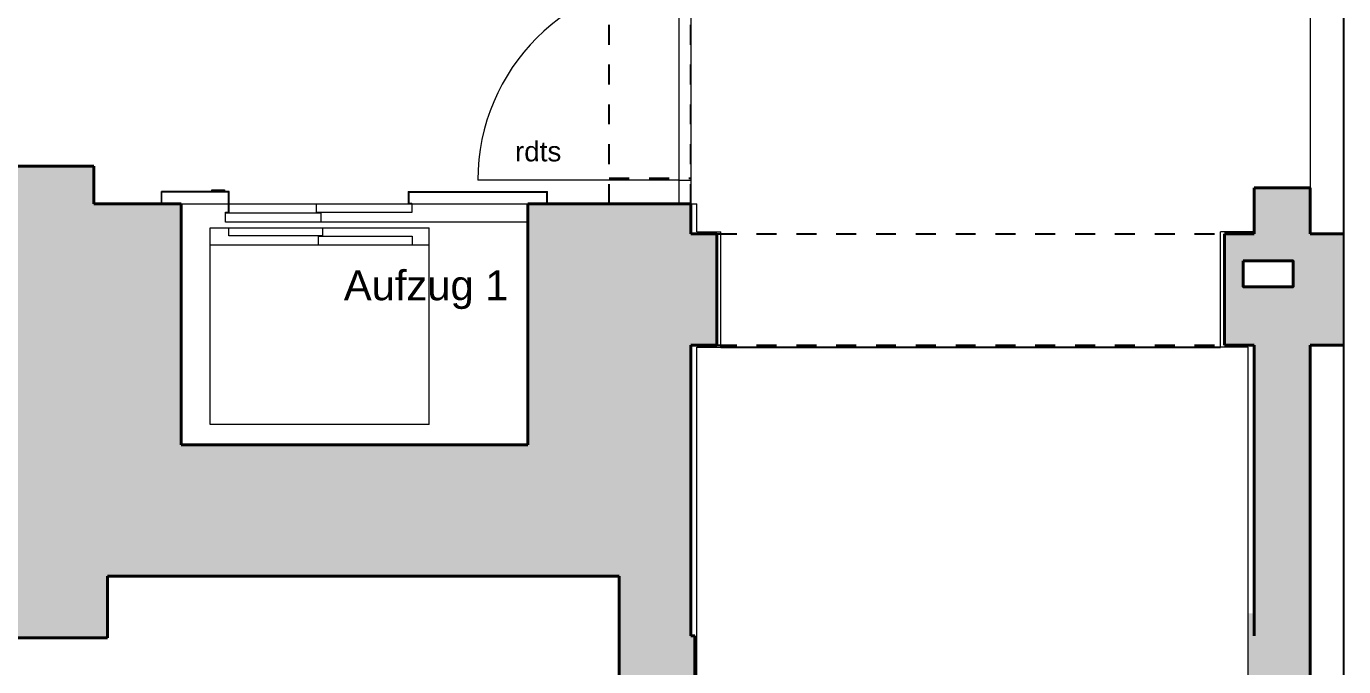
# Model space of a CAD drawing. Header units: metres. Extents: x 19 to 230, y -653 to -519.
# Drawn here: x 29.89 to 36.51, y -538.51 to -535.29 of the extents above; entities that cross this region are included whole.
import ezdxf

# ---------------------------------------------------------------- set-up
doc = ezdxf.new("R2010")
doc.units = ezdxf.units.M
doc.header["$LTSCALE"] = 0.0125
doc.linetypes.add('Punkt', pattern=[6.35, 0, -6.35])
for name, color, linetype, lineweight in [('04Ansichtskanten', 4, 'Continuous', 15), ('10Beschriftung', 141, 'Continuous', 15), ('Aufzug', 65, 'Continuous', 13), ('BeschriftungBWA', 2, 'Continuous', 15), ('neu', 14, 'Continuous', 25), ('neudünn', 14, 'Continuous', 15), ('Türen', 65, 'Continuous', 15), ('WändeBestand', 142, 'Continuous', 40)]:
    doc.layers.add(name, color=color, linetype=linetype, lineweight=lineweight)
doc.layers.add('oben', color=7, linetype='Punkt')
doc.layers.add('SchrBestand', color=7, linetype='Continuous', lineweight=15, true_color=0xc9c9c9)
doc.styles.add('Arial', font='arial.ttf')
doc.styles.add('Arial_Bem_100', font='arial.ttf', dxfattribs={"height": 0.18})

msp = doc.modelspace()

# ---------------------------------------------------------------- hatches: boundary and pattern name
at = {"layer": 'SchrBestand'}
h = msp.add_hatch(color=256, dxfattribs=at)
h.dxf.hatch_style = 1
h.paths.add_polyline_path([(30.2268, -532.0365), (29.8468, -532.0365), (29.8468, -532.8541), (29.7168, -532.8541), (29.7168, -534.9741), (29.8468, -534.9741), (29.8468, -535.0641), (30.2268, -535.0641)])
h.paths.add_polyline_path([(30.6668, -536.1841), (30.2268, -536.1841), (30.2268, -535.9941), (29.8468, -535.9941), (29.8468, -536.3441), (29.6168, -536.3441), (29.6168, -536.8941), (29.8468, -536.8941), (29.8468, -538.2405), (30.2968, -538.2405), (30.2968, -538.0541), (30.6668, -538.0541), (32.4068, -538.0541), (32.8668, -538.0541), (32.8668, -538.2405), (33.2268, -538.2405), (33.2268, -536.8941), (33.3568, -536.8941), (33.3568, -536.3341), (33.2268, -536.3341), (33.2268, -536.1841), (32.4068, -536.1841), (32.4068, -537.3941), (30.6668, -537.3941)])
h.paths.add_polyline_path([(30.2968, -538.2405), (29.8468, -538.2405), (29.8468, -538.3641), (30.2968, -538.3641)])
h = msp.add_hatch(color=256, dxfattribs=at)
h.dxf.hatch_style = 1
h.paths.add_polyline_path([(36.3368, -536.8941), (36.5056, -536.8941), (36.5056, -536.3341), (36.3368, -536.3341), (36.3368, -536.1041), (36.0568, -536.1041), (36.0568, -536.3341), (35.9068, -536.3341), (35.9068, -536.8941), (36.0568, -536.8941), (36.0568, -538.2405), (36.3368, -538.2405)])
h.paths.add_polyline_path([(36.0014, -536.6006), (36.0014, -536.4706), (36.2514, -536.4706), (36.2514, -536.6006)], flags=16)
h.paths.add_polyline_path([(36.3368, -538.2405), (36.0268, -538.2405), (36.0268, -540.6281), (36.3368, -540.6281)])
h.paths.add_polyline_path([(36.5056, -542.1941), (36.3368, -542.1941), (36.3368, -540.6281), (36.0368, -540.6281), (36.0368, -540.6841), (36.0568, -540.6841), (36.0568, -542.1641), (35.9268, -542.1641), (35.9268, -542.2041), (35.8868, -542.2041), (35.8868, -542.2841), (35.8868, -542.8441), (36.5056, -542.8441)])
h = msp.add_hatch(color=256, dxfattribs=at)
h.dxf.hatch_style = 1
h.paths.add_polyline_path([(33.3468, -542.2841), (33.3468, -542.2041), (33.3068, -542.2041), (33.3068, -542.1641), (33.2268, -542.1641), (33.2268, -541.8941), (32.8668, -541.8941), (32.8668, -542.1741), (32.1968, -542.1741), (32.1968, -542.8441), (32.2168, -542.8441), (33.3468, -542.8441)])
h.paths.add_polyline_path([(33.2268, -538.6541), (33.2468, -538.6541), (33.2468, -538.3541), (33.2268, -538.3541), (33.2268, -538.2405), (32.8668, -538.2405), (32.8668, -540.6281), (33.2468, -540.6281), (33.2468, -540.3841), (33.2268, -540.3841)])
h.paths.add_polyline_path([(33.2268, -540.6841), (33.2468, -540.6841), (33.2468, -540.6281), (32.8668, -540.6281), (32.8668, -540.9641), (33.2268, -540.9641)])

# ---------------------------------------------------------------- linework, layer by layer
msp.add_lwpolyline([(18.5557, -519.2045), (36.5056, -519.2045), (36.5056, -547.2245), (18.5557, -547.2245)], close=True)
at = {"layer": '04Ansichtskanten'}
for p, q in [((30.6668, -536.1841), (30.9067, -536.1841)), ((31.3468, -536.1841), (32.4068, -536.1841)), ((33.2268, -536.1841), (33.2568, -536.1841)), ((33.2568, -536.3241), (33.2568, -536.1841)), ((31.3468, -536.2741), (32.4068, -536.2741)), ((33.2568, -536.3241), (33.3768, -536.3241)), ((33.3768, -536.9041), (33.3768, -536.3241)), ((35.8868, -536.9041), (35.8868, -536.3241)), ((36.0568, -536.3241), (35.8868, -536.3241)), ((33.2568, -540.9641), (33.2568, -536.9041)), ((33.2568, -536.9041), (33.3768, -536.9041)), ((36.0268, -536.9041), (35.8868, -536.9041)), ((36.0268, -542.1641), (36.0268, -536.9041))]:
    msp.add_line(p, q, dxfattribs=at)
at = {"layer": 'Aufzug'}
for p, q in [((30.9067, -536.1222), (30.5668, -536.1222)), ((30.5668, -536.1841), (30.5668, -536.1222)), ((30.9067, -536.2286), (30.9067, -536.1222)), ((31.8067, -536.1222), (31.8067, -536.1841)), ((31.8067, -536.1222), (32.5068, -536.1222)), ((32.5068, -536.1841), (32.5068, -536.1222)), ((30.9037, -536.1252), (30.5698, -536.1252)), ((30.5698, -536.1811), (30.5698, -536.1252)), ((30.5944, -536.1811), (30.5698, -536.1811)), ((30.5944, -536.1841), (30.5944, -536.1811)), ((30.9037, -536.2256), (30.9037, -536.1252)), ((30.9067, -536.1841), (31.3468, -536.1841)), ((31.8067, -536.1841), (31.8336, -536.1841)), ((31.8097, -536.1252), (31.8097, -536.1811)), ((31.8097, -536.1252), (32.5038, -536.1252)), ((31.8097, -536.1811), (31.8246, -536.1811)), ((31.8246, -536.1841), (31.8246, -536.1811)), ((32.4791, -536.1811), (32.5038, -536.1811)), ((32.4791, -536.1841), (32.4791, -536.1811)), ((32.5038, -536.1811), (32.5038, -536.1252)), ((30.8881, -536.2256), (30.9037, -536.2256)), ((30.8881, -536.2286), (30.8881, -536.2256))]:
    msp.add_line(p, q, dxfattribs=at)
at = {"layer": 'Aufzug', "linetype": 'Continuous', "lineweight": 0}
for p, q in [((30.8119, -536.3922), (30.8119, -536.3044)), ((30.8119, -536.3044), (30.9058, -536.3044)), ((31.3764, -536.3044), (31.9119, -536.3044)), ((31.9119, -536.3922), (31.9119, -536.3044)), ((30.8119, -537.2922), (30.8119, -536.3922)), ((31.9119, -536.3922), (30.8119, -536.3922)), ((31.9119, -537.2922), (31.9119, -536.3922)), ((31.9119, -537.2922), (30.8119, -537.2922))]:
    msp.add_line(p, q, dxfattribs=at)
at = {"layer": 'Aufzug'}
for points in [[(30.8199, -536.1137), (30.8846, -536.1137), (30.8846, -536.1252), (30.8199, -536.1252)], [(31.3468, -536.1841), (31.8246, -536.1841), (31.8246, -536.227), (31.3468, -536.227)], [(30.8881, -536.2286), (31.368, -536.2286), (31.368, -536.275), (30.8881, -536.275)], [(30.9058, -536.3044), (31.3764, -536.3044), (31.3764, -536.3437), (30.9058, -536.3437)], [(31.3563, -536.3465), (31.8267, -536.3465), (31.8267, -536.3922), (31.3563, -536.3922)]]:
    msp.add_lwpolyline(points, close=True, dxfattribs=at)
at = {"layer": 'neu'}
msp.add_line((33.3768, -536.9041), (35.8868, -536.9041), dxfattribs=at)
at = {"layer": 'neudünn', "color": 3}
for p, q in [((33.1668, -534.3741), (33.1668, -536.1841)), ((33.2268, -534.3741), (33.2268, -536.1841)), ((33.1668, -536.0641), (32.1568, -536.0641)), ((33.1668, -536.0641), (33.2268, -536.0641))]:
    msp.add_line(p, q, dxfattribs=at)
msp.add_arc((33.1668, -536.0641), 1.01, 90, 180, dxfattribs=at)
at = {"layer": 'oben'}
for p, q in [((32.8168, -536.1841), (32.8168, -534.3741)), ((32.8168, -536.0541), (33.2268, -536.0541)), ((33.3568, -536.3341), (35.9068, -536.3341)), ((33.3568, -536.8941), (35.9068, -536.8941))]:
    msp.add_line(p, q, dxfattribs=at)
at = {"layer": 'oben', "color": 3}
msp.add_line((33.2268, -536.1841), (33.2268, -534.3741), dxfattribs=at)
at = {"layer": 'Türen'}
msp.add_line((36.3368, -535.2041), (36.3368, -536.1041), dxfattribs=at)
at = {"layer": 'WändeBestand'}
for p, q in [((29.8468, -535.9941), (30.2268, -535.9941)), ((30.2268, -536.1841), (30.2268, -535.9941)), ((36.0568, -536.3341), (36.0568, -536.1041)), ((36.0568, -536.1041), (36.3368, -536.1041)), ((36.3368, -536.1041), (36.3368, -536.3341)), ((30.6668, -536.1841), (30.2268, -536.1841)), ((30.6668, -536.1841), (30.6668, -537.3941)), ((32.4068, -536.1841), (32.4068, -537.3941)), ((32.4068, -536.1841), (33.2268, -536.1841)), ((33.2268, -536.3341), (33.2268, -536.1841)), ((33.2268, -536.3341), (33.3568, -536.3341)), ((33.3568, -536.8941), (33.3568, -536.3341)), ((35.9068, -536.8941), (35.9068, -536.3341)), ((35.9068, -536.3341), (36.0568, -536.3341)), ((36.3368, -536.3341), (36.5056, -536.3341)), ((33.2268, -538.3541), (33.2268, -536.8941)), ((33.2268, -536.8941), (33.3568, -536.8941)), ((35.9068, -536.8941), (36.0568, -536.8941)), ((36.0568, -538.3541), (36.0568, -536.8941)), ((36.3368, -542.1941), (36.3368, -536.8941)), ((36.3368, -536.8941), (36.5056, -536.8941)), ((32.4068, -537.3941), (30.6668, -537.3941)), ((30.2968, -538.3641), (30.2968, -538.0541)), ((30.2968, -538.0541), (30.6668, -538.0541)), ((30.6668, -538.0541), (32.4068, -538.0541)), ((32.4068, -538.0541), (32.8668, -538.0541)), ((32.8668, -538.0541), (32.8668, -540.9641)), ((29.8468, -538.3641), (30.2968, -538.3641)), ((33.2268, -538.3541), (33.2468, -538.3541)), ((33.2468, -538.6541), (33.2468, -538.3541))]:
    msp.add_line(p, q, dxfattribs=at)
msp.add_lwpolyline([(36.0014, -536.4706), (36.2514, -536.4706), (36.2514, -536.6006), (36.0014, -536.6006), (36.0014, -536.4706)], dxfattribs=at)

# ---------------------------------------------------------------- texts
at = {"layer": '10Beschriftung', "ltscale": 0.1, "insert": (31.8218, -536.518), "char_height": 0.15, "width": 2.11023, "attachment_point": 2, "rotation": 0.00014, "style": 'Arial'}
msp.add_mtext('\\pi-0.45,l0.6,t0.6;Aufzug 1', dxfattribs=at)
at = {"layer": 'BeschriftungBWA', "ltscale": 0.1, "insert": (32.4594, -535.8704), "char_height": 0.125, "width": 1.862745, "attachment_point": 2, "line_spacing_factor": 0.8, "style": 'Arial_Bem_100'}
msp.add_mtext('{\\H0.8x;rdts}', dxfattribs=at)

doc.saveas('drawing.dxf')
